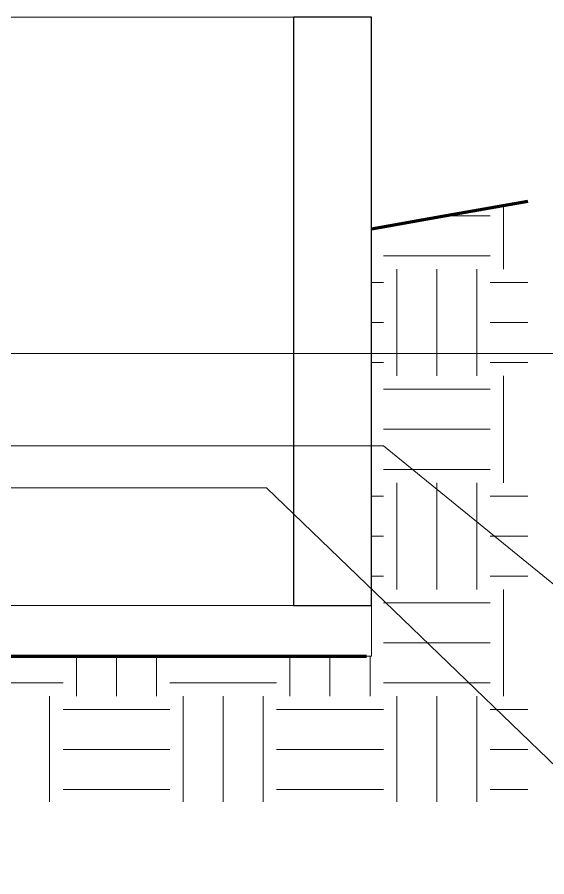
# Model space of a CAD drawing. Header units: millimetres. Extents: x -22400 to 100951, y -3625 to 17206.
# Drawn here: x 69327 to 72477, y -3113 to 2000 of the extents above; entities that cross this region are included whole.
import ezdxf

# ---------------------------------------------------------------- set-up
doc = ezdxf.new("R2010")
doc.units = ezdxf.units.MM
doc.linetypes.add('Dash - Tight', pattern=[4.5, 3, -1.5])
for name, color, linetype, lineweight in [('A-FLOR-LEVL', 51, 'Continuous', 9), ('A-WALL', 113, 'Continuous', 9), ('C-BLDG-PADS', 91, 'Continuous', 9), ('C-TOPO', 7, 'Continuous', 9)]:
    doc.layers.add(name, color=color, linetype=linetype, lineweight=lineweight)
pattern_1 = [(0, (53724.1, 1850), (635, 635), [635, -635]), (0, (53724.1, 2088.1), (635, 635), [635, -635]), (0, (53724.1, 2326.25), (635, 635), [635, -635]), (90, (53803.46, 2405.6), (-635, 635), [635, -635]), (90, (54041.6, 2405.6), (-635, 635), [635, -635]), (90, (54279.7, 2405.6), (-635, 635), [635, -635])]

msp = doc.modelspace()

# ---------------------------------------------------------------- hatches: boundary and pattern name
at = {"layer": 'C-TOPO'}
h = msp.add_hatch(dxfattribs=at)
h.set_pattern_fill('FP_17', color=256, style=0, pattern_type=2)
h.set_pattern_definition(pattern_1)
h.paths.add_polyline_path([(71844.7, -2666.8), (72364.6, -2666.8), (72364.6, 905.2), (71434.7, 742), (71434.7, -1800), (71404.7, -1800), (71404.7, -2666.8), (71805.5, -2666.8)], flags=0)
h = msp.add_hatch(dxfattribs=at)
h.set_pattern_fill('FP_17', color=256, style=0, pattern_type=2)
h.set_pattern_definition(pattern_1)
h.paths.add_polyline_path([(59179.2, -2666.8), (71404.7, -2666.8), (71404.7, -1800.2), (38816.1, -1800.2), (38816.1, -2666.8), (59051.3, -2666.8)], flags=0)

# ---------------------------------------------------------------- linework, layer by layer
at = {"layer": 'A-FLOR-LEVL', "linetype": 'Dash - Tight'}
for p, q in [((34698.1, 0), (76566.3, 0)), ((34302.7, -550), (71505.6, -550)), ((34302.7, -800), (70809.6, -800))]:
    msp.add_line(p, q, dxfattribs=at)
at = {"layer": 'A-FLOR-LEVL'}
for p, q in [((71505.6, -550), (72911.2, -1694.6)), ((70809.6, -800), (73209.5, -3112.9))]:
    msp.add_line(p, q, dxfattribs=at)
at = {"layer": 'A-WALL'}
msp.add_line((70969.9, 2000), (63708.1, 2000), dxfattribs=at)
at = {"layer": 'A-WALL', "lineweight": 25}
for p, q in [((70969.9, 2000), (70969.9, -1500)), ((71434.7, 2000), (70969.9, 2000)), ((71434.7, -1500), (71434.7, 2000)), ((70969.9, -1500), (71434.7, -1500))]:
    msp.add_line(p, q, dxfattribs=at)
at = {"layer": 'C-BLDG-PADS', "lineweight": 18}
for p, q in [((70969.9, -1500), (67671, -1500)), ((71434.7, -1800), (71434.7, -1500)), ((38816.1, -1800), (71434.7, -1800))]:
    msp.add_line(p, q, dxfattribs=at)
at = {"layer": 'C-TOPO', "lineweight": 70}
for p, q in [((71844.7, 813.9), (72364.6, 905.2)), ((71434.7, 742), (71844.7, 813.9)), ((63301.6, -1800.2), (71404.7, -1800.2))]:
    msp.add_line(p, q, dxfattribs=at)
at = {"layer": 'C-TOPO'}
for p, q in [((71844.7, 813.9), (72364.6, 905.2)), ((71844.7, 813.9), (71434.7, 742)), ((63301.6, -1800.2), (71404.7, -1800.2))]:
    msp.add_line(p, q, dxfattribs=at)

doc.saveas('drawing.dxf')
